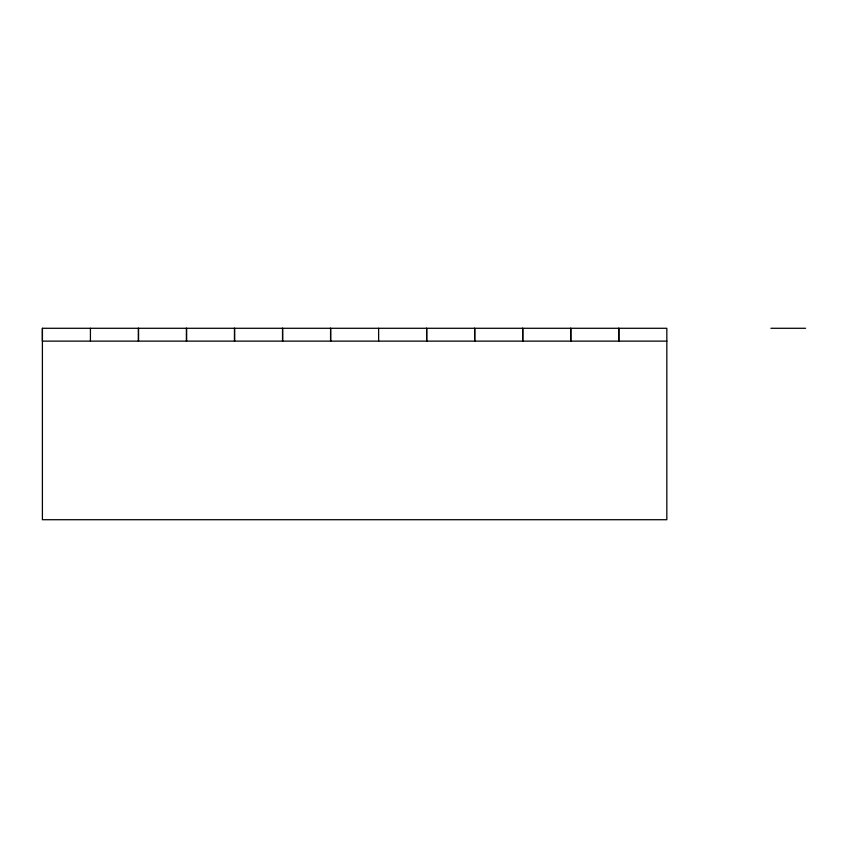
<?xml version="1.0" encoding="UTF-8"?>
<svg xmlns="http://www.w3.org/2000/svg" width="848" height="848" viewBox="0 0 848 848"><rect width="100%" height="100%" fill="white"/><g stroke="black" fill="none" stroke-linecap="round" stroke-linejoin="round"><path stroke-width="1.27" d="M42.4 328.282L42.4 519.718L666.835 519.718L666.835 475.071L666.835 328.282L42.4 328.282L42.4 341.129L666.835 341.129M90.429 341.129L90.439 328.282M378.632 341.129L378.632 328.282M770.906 328.282L805.6 328.282M138.468 328.282L138.468 341.129L138.468 328.282M186.507 328.282L186.507 341.129L186.507 328.282M234.536 328.282L234.536 341.129L234.536 328.282M282.575 328.282L282.575 341.129L282.575 328.282M330.603 328.282L330.603 341.129L330.603 328.282M426.671 328.282L426.671 341.129L426.671 328.282M474.71 328.282L474.7 341.129L474.7 328.282M522.739 328.282L522.739 341.129L522.739 328.282M570.778 328.282L570.768 341.129L570.768 328.282M618.807 328.282L618.807 341.129L618.807 328.282"/></g></svg>
